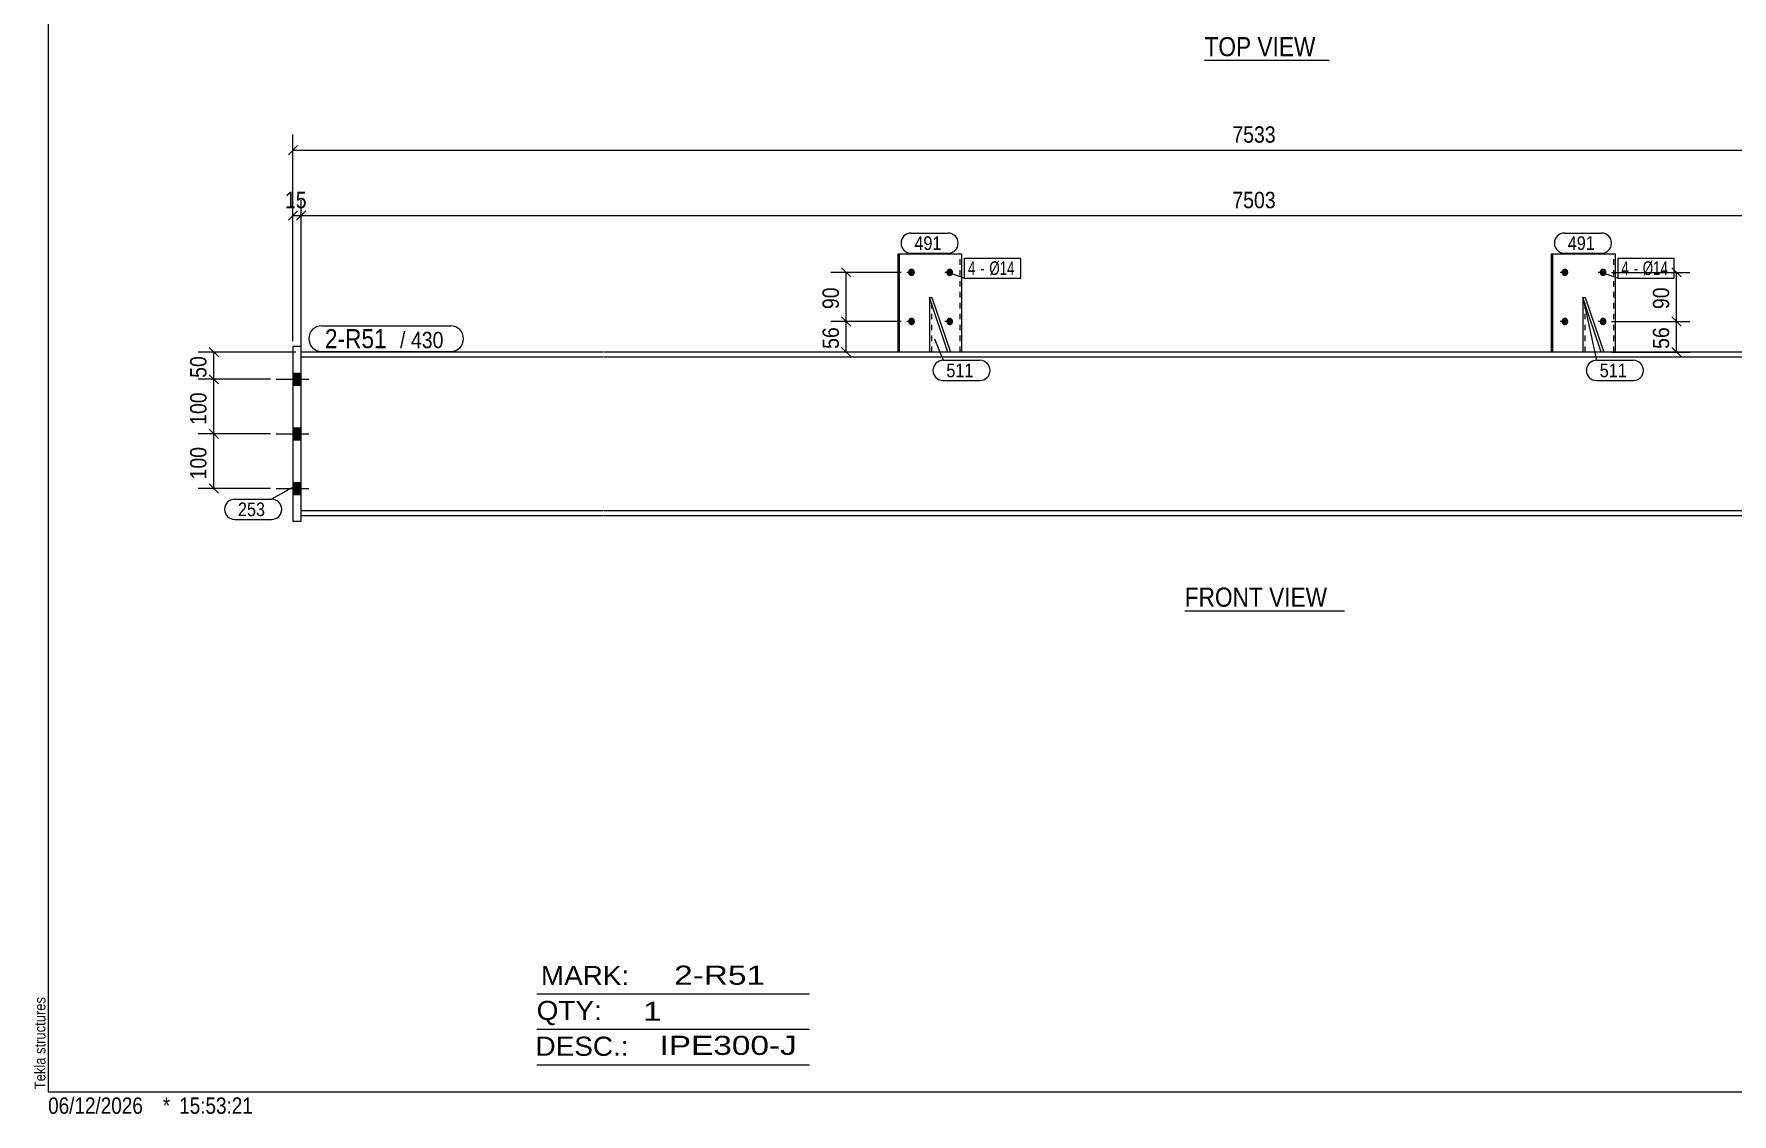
# Model space of a CAD drawing. Header units: millimetres. Extents: x 2 to 579, y 1 to 405.
# Drawn here: x 2.4 to 313.5, y 1 to 198.8 of the extents above; entities that cross this region are included whole.
import ezdxf

# ---------------------------------------------------------------- set-up
doc = ezdxf.new("R2010")
doc.units = ezdxf.units.MM
doc.linetypes.add('XKITLINE00', pattern=[0])
doc.linetypes.add('XKITLINE01', pattern=[4, 1, -1, 1, -1])
for name, color, linetype, lineweight in [('Bolt', 3, 'Continuous', 0), ('BoltMark', 7, 'Continuous', 0), ('Dimensions', 7, 'Continuous', 0), ('DrawingSheet', 5, 'Continuous', 0), ('OtherObjectType', 7, 'Continuous', 0), ('Part', 2, 'Continuous', 0), ('PartMark', 7, 'Continuous', 0)]:
    doc.layers.add(name, color=color, linetype=linetype, lineweight=lineweight)
doc.styles.add('ARIAL', font='ARIAL.TTF')
doc.styles.add('ARIAL_NARROW', font='ARIALN.TTF')

# ---------------------------------------------------------------- blocks, each defined once
blk = doc.blocks.new('*A1')
at = {"layer": 'Bolt'}
for points in [[(51.35, 134.47), (49.85, 134.47), (49.85, 136.67), (51.35, 136.67)], [(51.35, 134.47), (49.85, 134.47), (49.85, 136.67), (51.35, 136.67)], [(51.35, 124.47), (49.85, 124.47), (49.85, 126.67), (51.35, 126.67)], [(51.35, 124.47), (49.85, 124.47), (49.85, 126.67), (51.35, 126.67)], [(51.35, 114.47), (49.85, 114.47), (49.85, 116.67), (51.35, 116.67)], [(51.35, 114.47), (49.85, 114.47), (49.85, 116.67), (51.35, 116.67)]]:
    blk.add_hatch(color=3, dxfattribs=at).paths.add_polyline_path(points, flags=17)
at = {"layer": 'Bolt', "color": 3, "linetype": 'XKITLINE00', "lineweight": 0}
for p, q in [((46.75, 135.57), (52.75, 135.57)), ((46.75, 135.57), (52.75, 135.57)), ((49.85, 136.67), (51.35, 136.67)), ((49.85, 136.67), (51.35, 136.67)), ((49.85, 134.47), (51.35, 134.47)), ((49.85, 134.47), (51.35, 134.47)), ((46.75, 125.57), (52.75, 125.57)), ((46.75, 125.57), (52.75, 125.57)), ((49.85, 126.67), (51.35, 126.67)), ((49.85, 126.67), (51.35, 126.67)), ((49.85, 124.47), (51.35, 124.47)), ((49.85, 124.47), (51.35, 124.47)), ((46.75, 115.57), (52.75, 115.57)), ((46.75, 115.57), (52.75, 115.57)), ((49.85, 116.67), (51.35, 116.67)), ((49.85, 116.67), (51.35, 116.67)), ((49.85, 114.47), (51.35, 114.47)), ((49.85, 114.47), (51.35, 114.47))]:
    blk.add_line(p, q, dxfattribs=at)
blk = doc.blocks.new('*A3')
at = {"layer": 'Bolt'}
for points in [[(282.28, 155.2), (282.28, 155.24), (282.28, 155.27), (282.29, 155.3), (282.29, 155.34), (282.3, 155.37), (282.31, 155.4), (282.32, 155.44), (282.33, 155.47), (282.35, 155.5), (282.36, 155.53), (282.38, 155.56), (282.4, 155.58), (282.42, 155.61), (282.43, 155.64), (282.46, 155.66), (282.48, 155.69), (282.5, 155.71), (282.52, 155.73), (282.55, 155.75), (282.57, 155.77), (282.6, 155.79), (282.63, 155.8), (282.65, 155.81), (282.68, 155.83), (282.71, 155.84), (282.74, 155.85), (282.77, 155.85), (282.8, 155.86), (282.83, 155.86), (282.86, 155.87), (282.89, 155.87), (282.92, 155.87), (282.95, 155.86), (282.98, 155.86), (283.01, 155.85), (283.04, 155.85), (283.07, 155.84), (283.09, 155.83), (283.12, 155.81), (283.15, 155.8), (283.18, 155.79), (283.2, 155.77), (283.23, 155.75), (283.25, 155.73), (283.28, 155.71), (283.3, 155.69), (283.32, 155.66), (283.34, 155.64), (283.36, 155.61), (283.38, 155.58), (283.4, 155.56), (283.41, 155.53), (283.43, 155.5), (283.44, 155.47), (283.45, 155.44), (283.46, 155.4), (283.47, 155.37), (283.48, 155.34), (283.49, 155.3), (283.49, 155.27), (283.5, 155.24), (283.5, 155.2), (283.5, 155.17), (283.5, 155.13), (283.5, 155.1), (283.49, 155.07), (283.49, 155.03), (283.48, 155), (283.47, 154.96), (283.46, 154.93), (283.45, 154.9), (283.44, 154.87), (283.43, 154.84), (283.41, 154.81), (283.4, 154.78), (283.38, 154.75), (283.36, 154.72), (283.34, 154.7), (283.32, 154.67), (283.3, 154.65), (283.28, 154.63), (283.25, 154.61), (283.23, 154.59), (283.2, 154.57), (283.18, 154.55), (283.15, 154.54), (283.12, 154.52), (283.09, 154.51), (283.07, 154.5), (283.04, 154.49), (283.01, 154.48), (282.98, 154.48), (282.95, 154.47), (282.92, 154.47), (282.89, 154.47), (282.86, 154.47), (282.83, 154.47), (282.8, 154.48), (282.77, 154.48), (282.74, 154.49), (282.71, 154.5), (282.68, 154.51), (282.65, 154.52), (282.63, 154.54), (282.6, 154.55), (282.57, 154.57), (282.55, 154.59), (282.52, 154.61), (282.5, 154.63), (282.48, 154.65), (282.46, 154.67), (282.43, 154.7), (282.42, 154.72), (282.4, 154.75), (282.38, 154.78), (282.36, 154.81), (282.35, 154.84), (282.33, 154.87), (282.32, 154.9), (282.31, 154.93), (282.3, 154.96), (282.29, 155), (282.29, 155.03), (282.28, 155.07), (282.28, 155.1), (282.28, 155.13), (282.28, 155.17)], [(289.27, 155.2), (289.27, 155.24), (289.28, 155.27), (289.28, 155.3), (289.29, 155.34), (289.3, 155.37), (289.31, 155.4), (289.32, 155.44), (289.33, 155.47), (289.34, 155.5), (289.36, 155.53), (289.37, 155.56), (289.39, 155.58), (289.41, 155.61), (289.43, 155.64), (289.45, 155.66), (289.47, 155.69), (289.49, 155.71), (289.52, 155.73), (289.54, 155.75), (289.57, 155.77), (289.59, 155.79), (289.62, 155.8), (289.65, 155.81), (289.68, 155.83), (289.71, 155.84), (289.73, 155.85), (289.76, 155.85), (289.79, 155.86), (289.82, 155.86), (289.85, 155.87), (289.88, 155.87), (289.91, 155.87), (289.94, 155.86), (289.97, 155.86), (290, 155.85), (290.03, 155.85), (290.06, 155.84), (290.09, 155.83), (290.12, 155.81), (290.14, 155.8), (290.17, 155.79), (290.2, 155.77), (290.22, 155.75), (290.25, 155.73), (290.27, 155.71), (290.29, 155.69), (290.32, 155.66), (290.34, 155.64), (290.36, 155.61), (290.37, 155.58), (290.39, 155.56), (290.41, 155.53), (290.42, 155.5), (290.44, 155.47), (290.45, 155.44), (290.46, 155.4), (290.47, 155.37), (290.48, 155.34), (290.48, 155.3), (290.49, 155.27), (290.49, 155.24), (290.49, 155.2), (290.49, 155.17), (290.49, 155.13), (290.49, 155.1), (290.49, 155.07), (290.48, 155.03), (290.48, 155), (290.47, 154.96), (290.46, 154.93), (290.45, 154.9), (290.44, 154.87), (290.42, 154.84), (290.41, 154.81), (290.39, 154.78), (290.37, 154.75), (290.36, 154.72), (290.34, 154.7), (290.32, 154.67), (290.29, 154.65), (290.27, 154.63), (290.25, 154.61), (290.22, 154.59), (290.2, 154.57), (290.17, 154.55), (290.14, 154.54), (290.12, 154.52), (290.09, 154.51), (290.06, 154.5), (290.03, 154.49), (290, 154.48), (289.97, 154.48), (289.94, 154.47), (289.91, 154.47), (289.88, 154.47), (289.85, 154.47), (289.82, 154.47), (289.79, 154.48), (289.76, 154.48), (289.73, 154.49), (289.71, 154.5), (289.68, 154.51), (289.65, 154.52), (289.62, 154.54), (289.59, 154.55), (289.57, 154.57), (289.54, 154.59), (289.52, 154.61), (289.49, 154.63), (289.47, 154.65), (289.45, 154.67), (289.43, 154.7), (289.41, 154.72), (289.39, 154.75), (289.37, 154.78), (289.36, 154.81), (289.34, 154.84), (289.33, 154.87), (289.32, 154.9), (289.31, 154.93), (289.3, 154.96), (289.29, 155), (289.28, 155.03), (289.28, 155.07), (289.27, 155.1), (289.27, 155.13), (289.27, 155.17)], [(282.28, 146.2), (282.28, 146.24), (282.28, 146.27), (282.29, 146.3), (282.29, 146.34), (282.3, 146.37), (282.31, 146.4), (282.32, 146.44), (282.33, 146.47), (282.35, 146.5), (282.36, 146.53), (282.38, 146.56), (282.4, 146.58), (282.42, 146.61), (282.43, 146.64), (282.46, 146.66), (282.48, 146.69), (282.5, 146.71), (282.52, 146.73), (282.55, 146.75), (282.57, 146.77), (282.6, 146.79), (282.63, 146.8), (282.65, 146.81), (282.68, 146.83), (282.71, 146.84), (282.74, 146.85), (282.77, 146.85), (282.8, 146.86), (282.83, 146.86), (282.86, 146.87), (282.89, 146.87), (282.92, 146.87), (282.95, 146.86), (282.98, 146.86), (283.01, 146.85), (283.04, 146.85), (283.07, 146.84), (283.09, 146.83), (283.12, 146.81), (283.15, 146.8), (283.18, 146.79), (283.2, 146.77), (283.23, 146.75), (283.25, 146.73), (283.28, 146.71), (283.3, 146.69), (283.32, 146.66), (283.34, 146.64), (283.36, 146.61), (283.38, 146.58), (283.4, 146.56), (283.41, 146.53), (283.43, 146.5), (283.44, 146.47), (283.45, 146.44), (283.46, 146.4), (283.47, 146.37), (283.48, 146.34), (283.49, 146.3), (283.49, 146.27), (283.5, 146.24), (283.5, 146.2), (283.5, 146.17), (283.5, 146.13), (283.5, 146.1), (283.49, 146.07), (283.49, 146.03), (283.48, 146), (283.47, 145.96), (283.46, 145.93), (283.45, 145.9), (283.44, 145.87), (283.43, 145.84), (283.41, 145.81), (283.4, 145.78), (283.38, 145.75), (283.36, 145.72), (283.34, 145.7), (283.32, 145.67), (283.3, 145.65), (283.28, 145.63), (283.25, 145.61), (283.23, 145.59), (283.2, 145.57), (283.18, 145.55), (283.15, 145.54), (283.12, 145.52), (283.09, 145.51), (283.07, 145.5), (283.04, 145.49), (283.01, 145.48), (282.98, 145.48), (282.95, 145.47), (282.92, 145.47), (282.89, 145.47), (282.86, 145.47), (282.83, 145.47), (282.8, 145.48), (282.77, 145.48), (282.74, 145.49), (282.71, 145.5), (282.68, 145.51), (282.65, 145.52), (282.63, 145.54), (282.6, 145.55), (282.57, 145.57), (282.55, 145.59), (282.52, 145.61), (282.5, 145.63), (282.48, 145.65), (282.46, 145.67), (282.43, 145.7), (282.42, 145.72), (282.4, 145.75), (282.38, 145.78), (282.36, 145.81), (282.35, 145.84), (282.33, 145.87), (282.32, 145.9), (282.31, 145.93), (282.3, 145.96), (282.29, 146), (282.29, 146.03), (282.28, 146.07), (282.28, 146.1), (282.28, 146.13), (282.28, 146.17)], [(289.27, 146.2), (289.27, 146.24), (289.28, 146.27), (289.28, 146.3), (289.29, 146.34), (289.3, 146.37), (289.31, 146.4), (289.32, 146.44), (289.33, 146.47), (289.34, 146.5), (289.36, 146.53), (289.37, 146.56), (289.39, 146.58), (289.41, 146.61), (289.43, 146.64), (289.45, 146.66), (289.47, 146.69), (289.49, 146.71), (289.52, 146.73), (289.54, 146.75), (289.57, 146.77), (289.59, 146.79), (289.62, 146.8), (289.65, 146.81), (289.68, 146.83), (289.71, 146.84), (289.73, 146.85), (289.76, 146.85), (289.79, 146.86), (289.82, 146.86), (289.85, 146.87), (289.88, 146.87), (289.91, 146.87), (289.94, 146.86), (289.97, 146.86), (290, 146.85), (290.03, 146.85), (290.06, 146.84), (290.09, 146.83), (290.12, 146.81), (290.14, 146.8), (290.17, 146.79), (290.2, 146.77), (290.22, 146.75), (290.25, 146.73), (290.27, 146.71), (290.29, 146.69), (290.32, 146.66), (290.34, 146.64), (290.36, 146.61), (290.37, 146.58), (290.39, 146.56), (290.41, 146.53), (290.42, 146.5), (290.44, 146.47), (290.45, 146.44), (290.46, 146.4), (290.47, 146.37), (290.48, 146.34), (290.48, 146.3), (290.49, 146.27), (290.49, 146.24), (290.49, 146.2), (290.49, 146.17), (290.49, 146.13), (290.49, 146.1), (290.49, 146.07), (290.48, 146.03), (290.48, 146), (290.47, 145.96), (290.46, 145.93), (290.45, 145.9), (290.44, 145.87), (290.42, 145.84), (290.41, 145.81), (290.39, 145.78), (290.37, 145.75), (290.36, 145.72), (290.34, 145.7), (290.32, 145.67), (290.29, 145.65), (290.27, 145.63), (290.25, 145.61), (290.22, 145.59), (290.2, 145.57), (290.17, 145.55), (290.14, 145.54), (290.12, 145.52), (290.09, 145.51), (290.06, 145.5), (290.03, 145.49), (290, 145.48), (289.97, 145.48), (289.94, 145.47), (289.91, 145.47), (289.88, 145.47), (289.85, 145.47), (289.82, 145.47), (289.79, 145.48), (289.76, 145.48), (289.73, 145.49), (289.71, 145.5), (289.68, 145.51), (289.65, 145.52), (289.62, 145.54), (289.59, 145.55), (289.57, 145.57), (289.54, 145.59), (289.52, 145.61), (289.49, 145.63), (289.47, 145.65), (289.45, 145.67), (289.43, 145.7), (289.41, 145.72), (289.39, 145.75), (289.37, 145.78), (289.36, 145.81), (289.34, 145.84), (289.33, 145.87), (289.32, 145.9), (289.31, 145.93), (289.3, 145.96), (289.29, 146), (289.28, 146.03), (289.28, 146.07), (289.27, 146.1), (289.27, 146.13), (289.27, 146.17)]]:
    blk.add_hatch(color=3, dxfattribs=at).paths.add_polyline_path(points, flags=17)
at = {"layer": 'Bolt', "color": 3, "linetype": 'XKITLINE00', "lineweight": 0}
for p, q in [((283.45, 155.17), (282, 155.17)), ((290.45, 155.17), (288.99, 155.17)), ((283.45, 146.17), (282, 146.17)), ((290.45, 146.17), (288.99, 146.17))]:
    blk.add_line(p, q, dxfattribs=at)
blk = doc.blocks.new('*A4')
at = {"layer": 'Bolt'}
for points in [[(162.57, 155.2), (162.57, 155.24), (162.57, 155.27), (162.58, 155.3), (162.59, 155.34), (162.59, 155.37), (162.6, 155.4), (162.61, 155.44), (162.63, 155.47), (162.64, 155.5), (162.65, 155.53), (162.67, 155.56), (162.69, 155.58), (162.71, 155.61), (162.73, 155.64), (162.75, 155.66), (162.77, 155.69), (162.79, 155.71), (162.81, 155.73), (162.84, 155.75), (162.86, 155.77), (162.89, 155.79), (162.92, 155.8), (162.94, 155.81), (162.97, 155.83), (163, 155.84), (163.03, 155.85), (163.06, 155.85), (163.09, 155.86), (163.12, 155.86), (163.15, 155.87), (163.18, 155.87), (163.21, 155.87), (163.24, 155.86), (163.27, 155.86), (163.3, 155.85), (163.33, 155.85), (163.36, 155.84), (163.39, 155.83), (163.41, 155.81), (163.44, 155.8), (163.47, 155.79), (163.49, 155.77), (163.52, 155.75), (163.54, 155.73), (163.57, 155.71), (163.59, 155.69), (163.61, 155.66), (163.63, 155.64), (163.65, 155.61), (163.67, 155.58), (163.69, 155.56), (163.7, 155.53), (163.72, 155.5), (163.73, 155.47), (163.74, 155.44), (163.76, 155.4), (163.76, 155.37), (163.77, 155.34), (163.78, 155.3), (163.78, 155.27), (163.79, 155.24), (163.79, 155.2), (163.79, 155.17), (163.79, 155.13), (163.79, 155.1), (163.78, 155.07), (163.78, 155.03), (163.77, 155), (163.76, 154.96), (163.76, 154.93), (163.74, 154.9), (163.73, 154.87), (163.72, 154.84), (163.7, 154.81), (163.69, 154.78), (163.67, 154.75), (163.65, 154.72), (163.63, 154.7), (163.61, 154.67), (163.59, 154.65), (163.57, 154.63), (163.54, 154.61), (163.52, 154.59), (163.49, 154.57), (163.47, 154.55), (163.44, 154.54), (163.41, 154.52), (163.39, 154.51), (163.36, 154.5), (163.33, 154.49), (163.3, 154.48), (163.27, 154.48), (163.24, 154.47), (163.21, 154.47), (163.18, 154.47), (163.15, 154.47), (163.12, 154.47), (163.09, 154.48), (163.06, 154.48), (163.03, 154.49), (163, 154.5), (162.97, 154.51), (162.94, 154.52), (162.92, 154.54), (162.89, 154.55), (162.86, 154.57), (162.84, 154.59), (162.81, 154.61), (162.79, 154.63), (162.77, 154.65), (162.75, 154.67), (162.73, 154.7), (162.71, 154.72), (162.69, 154.75), (162.67, 154.78), (162.65, 154.81), (162.64, 154.84), (162.63, 154.87), (162.61, 154.9), (162.6, 154.93), (162.59, 154.96), (162.59, 155), (162.58, 155.03), (162.57, 155.07), (162.57, 155.1), (162.57, 155.13), (162.57, 155.17)], [(169.56, 155.2), (169.56, 155.24), (169.57, 155.27), (169.57, 155.3), (169.58, 155.34), (169.59, 155.37), (169.6, 155.4), (169.61, 155.44), (169.62, 155.47), (169.63, 155.5), (169.65, 155.53), (169.66, 155.56), (169.68, 155.58), (169.7, 155.61), (169.72, 155.64), (169.74, 155.66), (169.76, 155.69), (169.79, 155.71), (169.81, 155.73), (169.83, 155.75), (169.86, 155.77), (169.89, 155.79), (169.91, 155.8), (169.94, 155.81), (169.97, 155.83), (170, 155.84), (170.03, 155.85), (170.05, 155.85), (170.08, 155.86), (170.11, 155.86), (170.14, 155.87), (170.17, 155.87), (170.2, 155.87), (170.23, 155.86), (170.26, 155.86), (170.29, 155.85), (170.32, 155.85), (170.35, 155.84), (170.38, 155.83), (170.41, 155.81), (170.44, 155.8), (170.46, 155.79), (170.49, 155.77), (170.51, 155.75), (170.54, 155.73), (170.56, 155.71), (170.58, 155.69), (170.61, 155.66), (170.63, 155.64), (170.65, 155.61), (170.67, 155.58), (170.68, 155.56), (170.7, 155.53), (170.71, 155.5), (170.73, 155.47), (170.74, 155.44), (170.75, 155.4), (170.76, 155.37), (170.77, 155.34), (170.77, 155.3), (170.78, 155.27), (170.78, 155.24), (170.79, 155.2), (170.79, 155.17), (170.79, 155.13), (170.78, 155.1), (170.78, 155.07), (170.77, 155.03), (170.77, 155), (170.76, 154.96), (170.75, 154.93), (170.74, 154.9), (170.73, 154.87), (170.71, 154.84), (170.7, 154.81), (170.68, 154.78), (170.67, 154.75), (170.65, 154.72), (170.63, 154.7), (170.61, 154.67), (170.58, 154.65), (170.56, 154.63), (170.54, 154.61), (170.51, 154.59), (170.49, 154.57), (170.46, 154.55), (170.44, 154.54), (170.41, 154.52), (170.38, 154.51), (170.35, 154.5), (170.32, 154.49), (170.29, 154.48), (170.26, 154.48), (170.23, 154.47), (170.2, 154.47), (170.17, 154.47), (170.14, 154.47), (170.11, 154.47), (170.08, 154.48), (170.05, 154.48), (170.03, 154.49), (170, 154.5), (169.97, 154.51), (169.94, 154.52), (169.91, 154.54), (169.89, 154.55), (169.86, 154.57), (169.83, 154.59), (169.81, 154.61), (169.79, 154.63), (169.76, 154.65), (169.74, 154.67), (169.72, 154.7), (169.7, 154.72), (169.68, 154.75), (169.66, 154.78), (169.65, 154.81), (169.63, 154.84), (169.62, 154.87), (169.61, 154.9), (169.6, 154.93), (169.59, 154.96), (169.58, 155), (169.57, 155.03), (169.57, 155.07), (169.56, 155.1), (169.56, 155.13), (169.56, 155.17)], [(162.57, 146.2), (162.57, 146.24), (162.57, 146.27), (162.58, 146.3), (162.59, 146.34), (162.59, 146.37), (162.6, 146.4), (162.61, 146.44), (162.63, 146.47), (162.64, 146.5), (162.65, 146.53), (162.67, 146.56), (162.69, 146.58), (162.71, 146.61), (162.73, 146.64), (162.75, 146.66), (162.77, 146.69), (162.79, 146.71), (162.81, 146.73), (162.84, 146.75), (162.86, 146.77), (162.89, 146.79), (162.92, 146.8), (162.94, 146.81), (162.97, 146.83), (163, 146.84), (163.03, 146.85), (163.06, 146.85), (163.09, 146.86), (163.12, 146.86), (163.15, 146.87), (163.18, 146.87), (163.21, 146.87), (163.24, 146.86), (163.27, 146.86), (163.3, 146.85), (163.33, 146.85), (163.36, 146.84), (163.39, 146.83), (163.41, 146.81), (163.44, 146.8), (163.47, 146.79), (163.49, 146.77), (163.52, 146.75), (163.54, 146.73), (163.57, 146.71), (163.59, 146.69), (163.61, 146.66), (163.63, 146.64), (163.65, 146.61), (163.67, 146.58), (163.69, 146.56), (163.7, 146.53), (163.72, 146.5), (163.73, 146.47), (163.74, 146.44), (163.76, 146.4), (163.76, 146.37), (163.77, 146.34), (163.78, 146.3), (163.78, 146.27), (163.79, 146.24), (163.79, 146.2), (163.79, 146.17), (163.79, 146.13), (163.79, 146.1), (163.78, 146.07), (163.78, 146.03), (163.77, 146), (163.76, 145.96), (163.76, 145.93), (163.74, 145.9), (163.73, 145.87), (163.72, 145.84), (163.7, 145.81), (163.69, 145.78), (163.67, 145.75), (163.65, 145.72), (163.63, 145.7), (163.61, 145.67), (163.59, 145.65), (163.57, 145.63), (163.54, 145.61), (163.52, 145.59), (163.49, 145.57), (163.47, 145.55), (163.44, 145.54), (163.41, 145.52), (163.39, 145.51), (163.36, 145.5), (163.33, 145.49), (163.3, 145.48), (163.27, 145.48), (163.24, 145.47), (163.21, 145.47), (163.18, 145.47), (163.15, 145.47), (163.12, 145.47), (163.09, 145.48), (163.06, 145.48), (163.03, 145.49), (163, 145.5), (162.97, 145.51), (162.94, 145.52), (162.92, 145.54), (162.89, 145.55), (162.86, 145.57), (162.84, 145.59), (162.81, 145.61), (162.79, 145.63), (162.77, 145.65), (162.75, 145.67), (162.73, 145.7), (162.71, 145.72), (162.69, 145.75), (162.67, 145.78), (162.65, 145.81), (162.64, 145.84), (162.63, 145.87), (162.61, 145.9), (162.6, 145.93), (162.59, 145.96), (162.59, 146), (162.58, 146.03), (162.57, 146.07), (162.57, 146.1), (162.57, 146.13), (162.57, 146.17)], [(169.56, 146.2), (169.56, 146.24), (169.57, 146.27), (169.57, 146.3), (169.58, 146.34), (169.59, 146.37), (169.6, 146.4), (169.61, 146.44), (169.62, 146.47), (169.63, 146.5), (169.65, 146.53), (169.66, 146.56), (169.68, 146.58), (169.7, 146.61), (169.72, 146.64), (169.74, 146.66), (169.76, 146.69), (169.79, 146.71), (169.81, 146.73), (169.83, 146.75), (169.86, 146.77), (169.89, 146.79), (169.91, 146.8), (169.94, 146.81), (169.97, 146.83), (170, 146.84), (170.03, 146.85), (170.05, 146.85), (170.08, 146.86), (170.11, 146.86), (170.14, 146.87), (170.17, 146.87), (170.2, 146.87), (170.23, 146.86), (170.26, 146.86), (170.29, 146.85), (170.32, 146.85), (170.35, 146.84), (170.38, 146.83), (170.41, 146.81), (170.44, 146.8), (170.46, 146.79), (170.49, 146.77), (170.51, 146.75), (170.54, 146.73), (170.56, 146.71), (170.58, 146.69), (170.61, 146.66), (170.63, 146.64), (170.65, 146.61), (170.67, 146.58), (170.68, 146.56), (170.7, 146.53), (170.71, 146.5), (170.73, 146.47), (170.74, 146.44), (170.75, 146.4), (170.76, 146.37), (170.77, 146.34), (170.77, 146.3), (170.78, 146.27), (170.78, 146.24), (170.79, 146.2), (170.79, 146.17), (170.79, 146.13), (170.78, 146.1), (170.78, 146.07), (170.77, 146.03), (170.77, 146), (170.76, 145.96), (170.75, 145.93), (170.74, 145.9), (170.73, 145.87), (170.71, 145.84), (170.7, 145.81), (170.68, 145.78), (170.67, 145.75), (170.65, 145.72), (170.63, 145.7), (170.61, 145.67), (170.58, 145.65), (170.56, 145.63), (170.54, 145.61), (170.51, 145.59), (170.49, 145.57), (170.46, 145.55), (170.44, 145.54), (170.41, 145.52), (170.38, 145.51), (170.35, 145.5), (170.32, 145.49), (170.29, 145.48), (170.26, 145.48), (170.23, 145.47), (170.2, 145.47), (170.17, 145.47), (170.14, 145.47), (170.11, 145.47), (170.08, 145.48), (170.05, 145.48), (170.03, 145.49), (170, 145.5), (169.97, 145.51), (169.94, 145.52), (169.91, 145.54), (169.89, 145.55), (169.86, 145.57), (169.83, 145.59), (169.81, 145.61), (169.79, 145.63), (169.76, 145.65), (169.74, 145.67), (169.72, 145.7), (169.7, 145.72), (169.68, 145.75), (169.66, 145.78), (169.65, 145.81), (169.63, 145.84), (169.62, 145.87), (169.61, 145.9), (169.6, 145.93), (169.59, 145.96), (169.58, 146), (169.57, 146.03), (169.57, 146.07), (169.56, 146.1), (169.56, 146.13), (169.56, 146.17)]]:
    blk.add_hatch(color=3, dxfattribs=at).paths.add_polyline_path(points, flags=17)
at = {"layer": 'Bolt', "color": 3, "linetype": 'XKITLINE00', "lineweight": 0}
for p, q in [((163.74, 155.17), (162.29, 155.17)), ((170.74, 155.17), (169.28, 155.17)), ((163.74, 146.17), (162.29, 146.17)), ((170.74, 146.17), (169.28, 146.17))]:
    blk.add_line(p, q, dxfattribs=at)
blk = doc.blocks.new('*A5')
at = {"layer": 'Part', "color": 2, "linetype": 'XKITLINE00', "lineweight": 0}
for p, q in [((106.65, 140.57), (51.35, 140.57)), ((226.36, 140.57), (106.75, 140.57)), ((346.07, 140.57), (226.46, 140.57)), ((51.35, 139.67), (106.65, 139.67)), ((106.75, 139.67), (226.36, 139.67)), ((226.46, 139.67), (346.07, 139.67)), ((106.65, 111.47), (51.35, 111.47)), ((106.65, 110.57), (51.35, 110.57)), ((226.36, 111.47), (106.75, 111.47)), ((226.36, 110.57), (106.75, 110.57)), ((346.07, 111.47), (226.46, 111.47)), ((346.07, 110.57), (226.46, 110.57))]:
    blk.add_line(p, q, dxfattribs=at)
at = {"layer": 'Part', "color": 7, "linetype": 'XKITLINE01', "lineweight": 0}
blk.add_line((51.35, 110.57), (51.35, 140.57), dxfattribs=at)
blk = doc.blocks.new('*A6')
at = {"layer": 'Part', "color": 2, "linetype": 'XKITLINE00', "lineweight": 0}
for p, q in [((51.35, 141.57), (49.85, 141.57)), ((49.85, 141.57), (49.85, 109.57)), ((51.35, 109.57), (51.35, 141.57)), ((49.85, 109.57), (51.35, 109.57))]:
    blk.add_line(p, q, dxfattribs=at)
blk = doc.blocks.new('*A8')
at = {"layer": 'Part', "color": 2, "linetype": 'XKITLINE00', "lineweight": 0}
for p, q in [((280.46, 158.57), (292.07, 158.57)), ((280.46, 140.57), (280.46, 158.57)), ((280.7, 140.57), (280.7, 158.57)), ((292.07, 158.57), (292.07, 140.57))]:
    blk.add_line(p, q, dxfattribs=at)
at = {"layer": 'Part', "color": 7, "linetype": 'XKITLINE01', "lineweight": 0}
for p, q in [((291.83, 140.57), (291.83, 158.57)), ((292.07, 140.57), (280.46, 140.57))]:
    blk.add_line(p, q, dxfattribs=at)
blk = doc.blocks.new('*A9')
at = {"layer": 'Part', "color": 2, "linetype": 'XKITLINE00', "lineweight": 0}
for p, q in [((289.56, 140.57), (286.17, 150.57)), ((286.17, 150.57), (286.17, 140.57)), ((286.17, 150.57), (286.6, 150.57)), ((286.6, 150.57), (290, 140.57))]:
    blk.add_line(p, q, dxfattribs=at)
at = {"layer": 'Part', "color": 7, "linetype": 'XKITLINE01', "lineweight": 0}
for p, q in [((286.6, 140.57), (286.6, 150.57)), ((290, 140.57), (286.17, 140.57))]:
    blk.add_line(p, q, dxfattribs=at)
blk = doc.blocks.new('*A10')
at = {"layer": 'Part', "color": 2, "linetype": 'XKITLINE00', "lineweight": 0}
for p, q in [((160.75, 158.57), (172.36, 158.57)), ((160.75, 140.57), (160.75, 158.57)), ((160.99, 140.57), (160.99, 158.57)), ((172.36, 158.57), (172.36, 140.57))]:
    blk.add_line(p, q, dxfattribs=at)
at = {"layer": 'Part', "color": 7, "linetype": 'XKITLINE01', "lineweight": 0}
for p, q in [((172.12, 140.57), (172.12, 158.57)), ((172.36, 140.57), (160.75, 140.57))]:
    blk.add_line(p, q, dxfattribs=at)
blk = doc.blocks.new('*A11')
at = {"layer": 'Part', "color": 2, "linetype": 'XKITLINE00', "lineweight": 0}
for p, q in [((169.85, 140.57), (166.46, 150.57)), ((166.46, 150.57), (166.46, 140.57)), ((166.46, 150.57), (166.89, 150.57)), ((166.89, 150.57), (170.29, 140.57))]:
    blk.add_line(p, q, dxfattribs=at)
at = {"layer": 'Part', "color": 7, "linetype": 'XKITLINE01', "lineweight": 0}
for p, q in [((166.89, 140.57), (166.89, 150.57)), ((170.29, 140.57), (166.46, 140.57))]:
    blk.add_line(p, q, dxfattribs=at)
blk = doc.blocks.new('*A25')
at = {"layer": 'DrawingSheet', "color": 5, "linetype": 'XKITLINE00', "lineweight": 0}
for p, q in [((5, 405), (5, 5)), ((5, 5), (579, 5))]:
    blk.add_line(p, q, dxfattribs=at)
at = {"layer": 'DrawingSheet', "color": 5, "style": 'ARIAL', "width": 0.85}
blk.add_text('Tekla structures', height=2, rotation=90, dxfattribs=at).set_placement((4.5, 5.5))
blk = doc.blocks.new('*A29')
at = {"layer": 'OtherObjectType', "color": 6, "linetype": 'XKITLINE00', "lineweight": 0}
for p, q in [((94.5, 23), (144.5, 23)), ((94.5, 16.5), (144.5, 16.5)), ((94.5, 10), (144.5, 10))]:
    blk.add_line(p, q, dxfattribs=at)
at = {"layer": 'OtherObjectType', "color": 6, "style": 'ARIAL_NARROW'}
for s, width, p in [('MARK:', 1.275, (95.27, 24.58)), ('2-R51', 1.525501, (119.69, 24.65)), ('QTY:', 1.275, (94.5, 18.19)), ('1', 1.525501, (113.99, 18.05)), ('DESC.:', 1.275, (94.29, 11.63)), ('IPE300-J', 1.525501, (117, 11.79))]:
    blk.add_text(s, height=3.5, dxfattribs=dict(at, width=width)).set_placement(p)
blk = doc.blocks.new('*A32')
at = {"layer": 'OtherObjectType', "color": 7, "style": 'ARIAL_NARROW', "width": 1.008832}
for s, p in [('06/12/2026', (4.99, 1)), ('*', (26, 1)), ('15:53:21', (29, 1))]:
    blk.add_text(s, height=3, dxfattribs=at).set_placement(p)
blk = doc.blocks.new('*A33')
at = {"layer": 'Dimensions', "color": 7, "linetype": 'XKITLINE00', "lineweight": 0}
for p, q in [((50.7, 178.42), (49, 176.72)), ((49.85, 142.57), (49.85, 180.42)), ((49.85, 177.57), (402.97, 177.57))]:
    blk.add_line(p, q, dxfattribs=at)
at = {"layer": 'Dimensions', "color": 3}
blk.add_point((49.85, 177.57), dxfattribs=at)
at = {"layer": 'Dimensions', "color": 3, "style": 'ARIAL', "width": 0.85}
blk.add_text('7533', height=3, dxfattribs=at).set_placement((221.96, 178.92))
blk = doc.blocks.new('*A34')
at = {"layer": 'Dimensions', "color": 7, "linetype": 'XKITLINE00', "lineweight": 0}
for p, q in [((49.85, 142.57), (49.85, 168.42)), ((51.35, 141.57), (51.35, 168.42)), ((50.7, 166.42), (49, 164.72)), ((49.85, 165.57), (51.35, 165.57)), ((52.2, 166.42), (50.5, 164.72))]:
    blk.add_line(p, q, dxfattribs=at)
at = {"layer": 'Dimensions', "color": 3}
for p in [(49.85, 165.57), (51.35, 165.57)]:
    blk.add_point(p, dxfattribs=at)
at = {"layer": 'Dimensions', "color": 3, "style": 'ARIAL', "width": 0.85}
blk.add_text('15', height=3, dxfattribs=at).set_placement((48.38, 166.92))
blk = doc.blocks.new('*A35')
at = {"layer": 'Dimensions', "color": 7, "linetype": 'XKITLINE00', "lineweight": 0}
for p, q in [((51.35, 141.57), (51.35, 168.42)), ((52.2, 166.42), (50.5, 164.72)), ((51.35, 165.57), (401.47, 165.57))]:
    blk.add_line(p, q, dxfattribs=at)
at = {"layer": 'Dimensions', "color": 3}
blk.add_point((51.35, 165.57), dxfattribs=at)
at = {"layer": 'Dimensions', "color": 3, "style": 'ARIAL', "width": 0.85}
blk.add_text('7503', height=3, dxfattribs=at).set_placement((221.96, 166.92))
blk = doc.blocks.new('*A37')
at = {"layer": 'Dimensions', "color": 7, "linetype": 'XKITLINE00', "lineweight": 0}
for p, q in [((150.37, 147.02), (152.06, 145.32)), ((161.29, 146.17), (148.37, 146.17)), ((151.22, 140.57), (151.22, 146.17)), ((161.29, 140.57), (148.37, 140.57)), ((150.37, 141.42), (152.06, 139.72))]:
    blk.add_line(p, q, dxfattribs=at)
at = {"layer": 'Dimensions', "color": 3}
for p in [(151.22, 146.17), (151.22, 140.57)]:
    blk.add_point(p, dxfattribs=at)
at = {"layer": 'Dimensions', "color": 3, "style": 'ARIAL', "width": 0.85}
blk.add_text('56', height=3, rotation=90.0002, dxfattribs=at).set_placement((149.87, 141.14))
blk = doc.blocks.new('*A38')
at = {"layer": 'Dimensions', "color": 7, "linetype": 'XKITLINE00', "lineweight": 0}
for p, q in [((150.37, 156.02), (152.06, 154.32)), ((161.29, 155.17), (148.37, 155.17)), ((151.22, 146.17), (151.22, 155.17)), ((150.37, 147.02), (152.06, 145.32)), ((161.29, 146.17), (148.37, 146.17))]:
    blk.add_line(p, q, dxfattribs=at)
at = {"layer": 'Dimensions', "color": 3}
for p in [(151.22, 155.17), (151.22, 146.17)]:
    blk.add_point(p, dxfattribs=at)
at = {"layer": 'Dimensions', "color": 3, "style": 'ARIAL', "width": 0.85}
blk.add_text('90', height=3, rotation=90.0002, dxfattribs=at).set_placement((149.87, 148.44))
blk = doc.blocks.new('*A39')
at = {"layer": 'Dimensions', "color": 7, "linetype": 'XKITLINE00', "lineweight": 0}
for p, q in [((302.5, 147.02), (304.2, 145.32)), ((291.45, 146.17), (305.75, 146.17)), ((303.35, 140.57), (303.35, 146.17)), ((291.45, 140.57), (305.75, 140.57)), ((302.5, 141.42), (304.2, 139.72))]:
    blk.add_line(p, q, dxfattribs=at)
at = {"layer": 'Dimensions', "color": 3}
for p in [(303.35, 146.17), (303.35, 140.57)]:
    blk.add_point(p, dxfattribs=at)
at = {"layer": 'Dimensions', "color": 3, "style": 'ARIAL', "width": 0.85}
blk.add_text('56', height=3, rotation=90.0002, dxfattribs=at).set_placement((302, 141.14))
blk = doc.blocks.new('*A40')
at = {"layer": 'Dimensions', "color": 7, "linetype": 'XKITLINE00', "lineweight": 0}
for p, q in [((302.5, 156.02), (304.2, 154.32)), ((291.45, 155.17), (305.75, 155.17)), ((303.35, 146.17), (303.35, 155.17)), ((302.5, 147.02), (304.2, 145.32)), ((291.45, 146.17), (305.75, 146.17))]:
    blk.add_line(p, q, dxfattribs=at)
at = {"layer": 'Dimensions', "color": 3}
for p in [(303.35, 155.17), (303.35, 146.17)]:
    blk.add_point(p, dxfattribs=at)
at = {"layer": 'Dimensions', "color": 3, "style": 'ARIAL', "width": 0.85}
blk.add_text('90', height=3, rotation=90.0002, dxfattribs=at).set_placement((302, 148.44))
blk = doc.blocks.new('*A41')
at = {"layer": 'Dimensions', "color": 7, "linetype": 'XKITLINE00', "lineweight": 0}
for p, q in [((45.75, 125.57), (32.5, 125.57)), ((34.5, 126.42), (36.2, 124.72)), ((35.35, 115.57), (35.35, 125.57)), ((45.75, 115.57), (32.5, 115.57)), ((34.5, 116.42), (36.2, 114.72))]:
    blk.add_line(p, q, dxfattribs=at)
at = {"layer": 'Dimensions', "color": 3}
for p in [(35.35, 125.57), (35.35, 115.57)]:
    blk.add_point(p, dxfattribs=at)
at = {"layer": 'Dimensions', "color": 3, "style": 'ARIAL', "width": 0.85}
blk.add_text('100', height=3, rotation=90.0002, dxfattribs=at).set_placement((34, 117.23))
blk = doc.blocks.new('*A42')
at = {"layer": 'Dimensions', "color": 7, "linetype": 'XKITLINE00', "lineweight": 0}
for p, q in [((45.75, 135.57), (32.5, 135.57)), ((34.5, 136.42), (36.2, 134.72)), ((35.35, 125.57), (35.35, 135.57)), ((45.75, 125.57), (32.5, 125.57)), ((34.5, 126.42), (36.2, 124.72))]:
    blk.add_line(p, q, dxfattribs=at)
at = {"layer": 'Dimensions', "color": 3}
for p in [(35.35, 135.57), (35.35, 125.57)]:
    blk.add_point(p, dxfattribs=at)
at = {"layer": 'Dimensions', "color": 3, "style": 'ARIAL', "width": 0.85}
blk.add_text('100', height=3, rotation=90.0002, dxfattribs=at).set_placement((34, 127.23))
blk = doc.blocks.new('*A43')
at = {"layer": 'Dimensions', "color": 7, "linetype": 'XKITLINE00', "lineweight": 0}
for p, q in [((50.35, 140.57), (32.5, 140.57)), ((34.5, 141.42), (36.2, 139.72)), ((35.35, 135.57), (35.35, 140.57)), ((45.75, 135.57), (32.5, 135.57)), ((34.5, 136.42), (36.2, 134.72))]:
    blk.add_line(p, q, dxfattribs=at)
at = {"layer": 'Dimensions', "color": 3}
for p in [(35.35, 140.57), (35.35, 135.57)]:
    blk.add_point(p, dxfattribs=at)
at = {"layer": 'Dimensions', "color": 3, "style": 'ARIAL', "width": 0.85}
blk.add_text('50', height=3, rotation=90.0002, dxfattribs=at).set_placement((34, 135.84))
blk = doc.blocks.new('*A47')
at = {"layer": 'BoltMark', "color": 7, "linetype": 'XKITLINE00', "lineweight": 0}
for p, q in [((172.91, 157.79), (183.2, 157.79)), ((172.91, 154.09), (172.91, 157.79)), ((183.2, 154.09), (183.2, 157.79)), ((170.01, 155.17), (172.91, 154.09)), ((172.91, 154.09), (183.2, 154.09))]:
    blk.add_line(p, q, dxfattribs=at)
at = {"layer": 'BoltMark', "color": 3, "style": 'ARIAL_NARROW', "width": 0.85}
for s, p in [('4', (173.51, 154.69)), ('-', (175.78, 154.69)), ('Ø14', (177.44, 154.69))]:
    blk.add_text(s, height=2.5, dxfattribs=at).set_placement(p)
blk = doc.blocks.new('*A48')
at = {"layer": 'BoltMark', "color": 7, "linetype": 'XKITLINE00', "lineweight": 0}
for p, q in [((292.62, 157.79), (302.91, 157.79)), ((292.62, 154.09), (292.62, 157.79)), ((302.91, 154.09), (302.91, 157.79)), ((289.72, 155.17), (292.62, 154.09)), ((292.62, 154.09), (302.91, 154.09))]:
    blk.add_line(p, q, dxfattribs=at)
at = {"layer": 'BoltMark', "color": 3, "style": 'ARIAL_NARROW', "width": 0.85}
for s, p in [('4', (293.22, 154.69)), ('-', (295.49, 154.69)), ('Ø14', (297.15, 154.69))]:
    blk.add_text(s, height=2.5, dxfattribs=at).set_placement(p)
blk = doc.blocks.new('*A49')
at = {"layer": 'PartMark', "color": 7, "linetype": 'XKITLINE00', "lineweight": 0}
for p, q in [((55.1, 145.37), (78.75, 145.37)), ((55.1, 140.67), (78.75, 140.67))]:
    blk.add_line(p, q, dxfattribs=at)
for centre, start, end in [((55.1, 143.02), 90, 270), ((78.75, 143.02), 270, 90)]:
    blk.add_arc(centre, 2.35, start, end, dxfattribs=at)
at = {"layer": 'PartMark', "color": 1, "style": 'ARIAL', "width": 0.85}
blk.add_text('2-R51', height=3.5, dxfattribs=at).set_placement((55.7, 141.27))
at = {"layer": 'PartMark', "color": 3, "style": 'ARIAL', "width": 0.85}
for s, p in [('/', (69.46, 141.27)), ('430', (71.47, 141.27))]:
    blk.add_text(s, height=3, dxfattribs=at).set_placement(p)
blk = doc.blocks.new('*A50')
at = {"layer": 'PartMark', "color": 7, "linetype": 'XKITLINE00', "lineweight": 0}
for p, q in [((50.18, 116), (45.94, 113.6)), ((39.17, 113.6), (45.94, 113.6)), ((39.17, 109.9), (45.94, 109.9))]:
    blk.add_line(p, q, dxfattribs=at)
for centre, start, end in [((39.17, 111.75), 90, 270), ((45.94, 111.75), 270, 90)]:
    blk.add_arc(centre, 1.85, start, end, dxfattribs=at)
at = {"layer": 'PartMark', "color": 3, "style": 'ARIAL', "width": 0.85}
blk.add_text('253', height=2.5, dxfattribs=at).set_placement((39.77, 110.5))
blk = doc.blocks.new('*A52')
at = {"layer": 'PartMark', "color": 7, "linetype": 'XKITLINE00', "lineweight": 0}
for p, q in [((282.81, 162.37), (289.58, 162.37)), ((282.81, 158.67), (289.58, 158.67))]:
    blk.add_line(p, q, dxfattribs=at)
for centre, start, end in [((282.81, 160.52), 90, 270), ((289.58, 160.52), 270, 90)]:
    blk.add_arc(centre, 1.85, start, end, dxfattribs=at)
at = {"layer": 'PartMark', "color": 3, "style": 'ARIAL', "width": 0.85}
blk.add_text('491', height=2.5, dxfattribs=at).set_placement((283.41, 159.27))
blk = doc.blocks.new('*A53')
at = {"layer": 'PartMark', "color": 7, "linetype": 'XKITLINE00', "lineweight": 0}
for p, q in [((286.17, 150.57), (288.67, 139.05)), ((288.67, 139.05), (295.43, 139.05)), ((288.67, 135.35), (295.43, 135.35))]:
    blk.add_line(p, q, dxfattribs=at)
for centre, start, end in [((288.67, 137.2), 90, 270), ((295.43, 137.2), 270, 90)]:
    blk.add_arc(centre, 1.85, start, end, dxfattribs=at)
at = {"layer": 'PartMark', "color": 3, "style": 'ARIAL', "width": 0.85}
blk.add_text('511', height=2.5, dxfattribs=at).set_placement((289.27, 135.95))
blk = doc.blocks.new('*A54')
at = {"layer": 'PartMark', "color": 7, "linetype": 'XKITLINE00', "lineweight": 0}
for p, q in [((163.1, 162.37), (169.87, 162.37)), ((163.1, 158.67), (169.87, 158.67))]:
    blk.add_line(p, q, dxfattribs=at)
for centre, start, end in [((163.1, 160.52), 90, 270), ((169.87, 160.52), 270, 90)]:
    blk.add_arc(centre, 1.85, start, end, dxfattribs=at)
at = {"layer": 'PartMark', "color": 3, "style": 'ARIAL', "width": 0.85}
blk.add_text('491', height=2.5, dxfattribs=at).set_placement((163.7, 159.27))
blk = doc.blocks.new('*A55')
at = {"layer": 'PartMark', "color": 7, "linetype": 'XKITLINE00', "lineweight": 0}
for p, q in [((167.4, 142.99), (168.96, 139.05)), ((168.96, 139.05), (175.72, 139.05)), ((168.96, 135.35), (175.72, 135.35))]:
    blk.add_line(p, q, dxfattribs=at)
for centre, start, end in [((168.96, 137.2), 90, 270), ((175.72, 137.2), 270, 90)]:
    blk.add_arc(centre, 1.85, start, end, dxfattribs=at)
at = {"layer": 'PartMark', "color": 3, "style": 'ARIAL', "width": 0.85}
blk.add_text('511', height=2.5, dxfattribs=at).set_placement((169.56, 135.95))
blk = doc.blocks.new('*A56')
at = {"layer": 'OtherObjectType', "color": 7, "linetype": 'XKITLINE00', "lineweight": 0}
blk.add_line((213.23, 93.16), (242.52, 93.16), dxfattribs=at)
at = {"layer": 'OtherObjectType', "color": 7, "style": 'ARIAL', "width": 0.85}
blk.add_text('FRONT VIEW', height=3.5, dxfattribs=at).set_placement((213.23, 93.91))
blk = doc.blocks.new('*A80')
at = {"layer": 'OtherObjectType', "color": 7, "linetype": 'XKITLINE00', "lineweight": 0}
blk.add_line((216.86, 194.02), (239.68, 194.02), dxfattribs=at)
at = {"layer": 'OtherObjectType', "color": 7, "style": 'ARIAL', "width": 0.85}
blk.add_text('TOP VIEW', height=3.5, dxfattribs=at).set_placement((216.86, 194.77))

msp = doc.modelspace()

# ---------------------------------------------------------------- block references
at = {"lineweight": 0}
for name in ['*A25', '*A80', '*A33', '*A34', '*A35', '*A54', '*A52', '*A38', '*A10', '*A4', '*A47', '*A8', '*A3', '*A48', '*A40', '*A11', '*A9', '*A53', '*A37', '*A39', '*A49', '*A43', '*A6', '*A55', '*A42', '*A1', '*A41', '*A50', '*A56', '*A29', '*A32']:
    msp.add_blockref(name, (0, 0), dxfattribs=at)
at = {"layer": 'Part', "lineweight": 0}
msp.add_blockref('*A5', (0, 0), dxfattribs=at)

doc.saveas('drawing.dxf')
